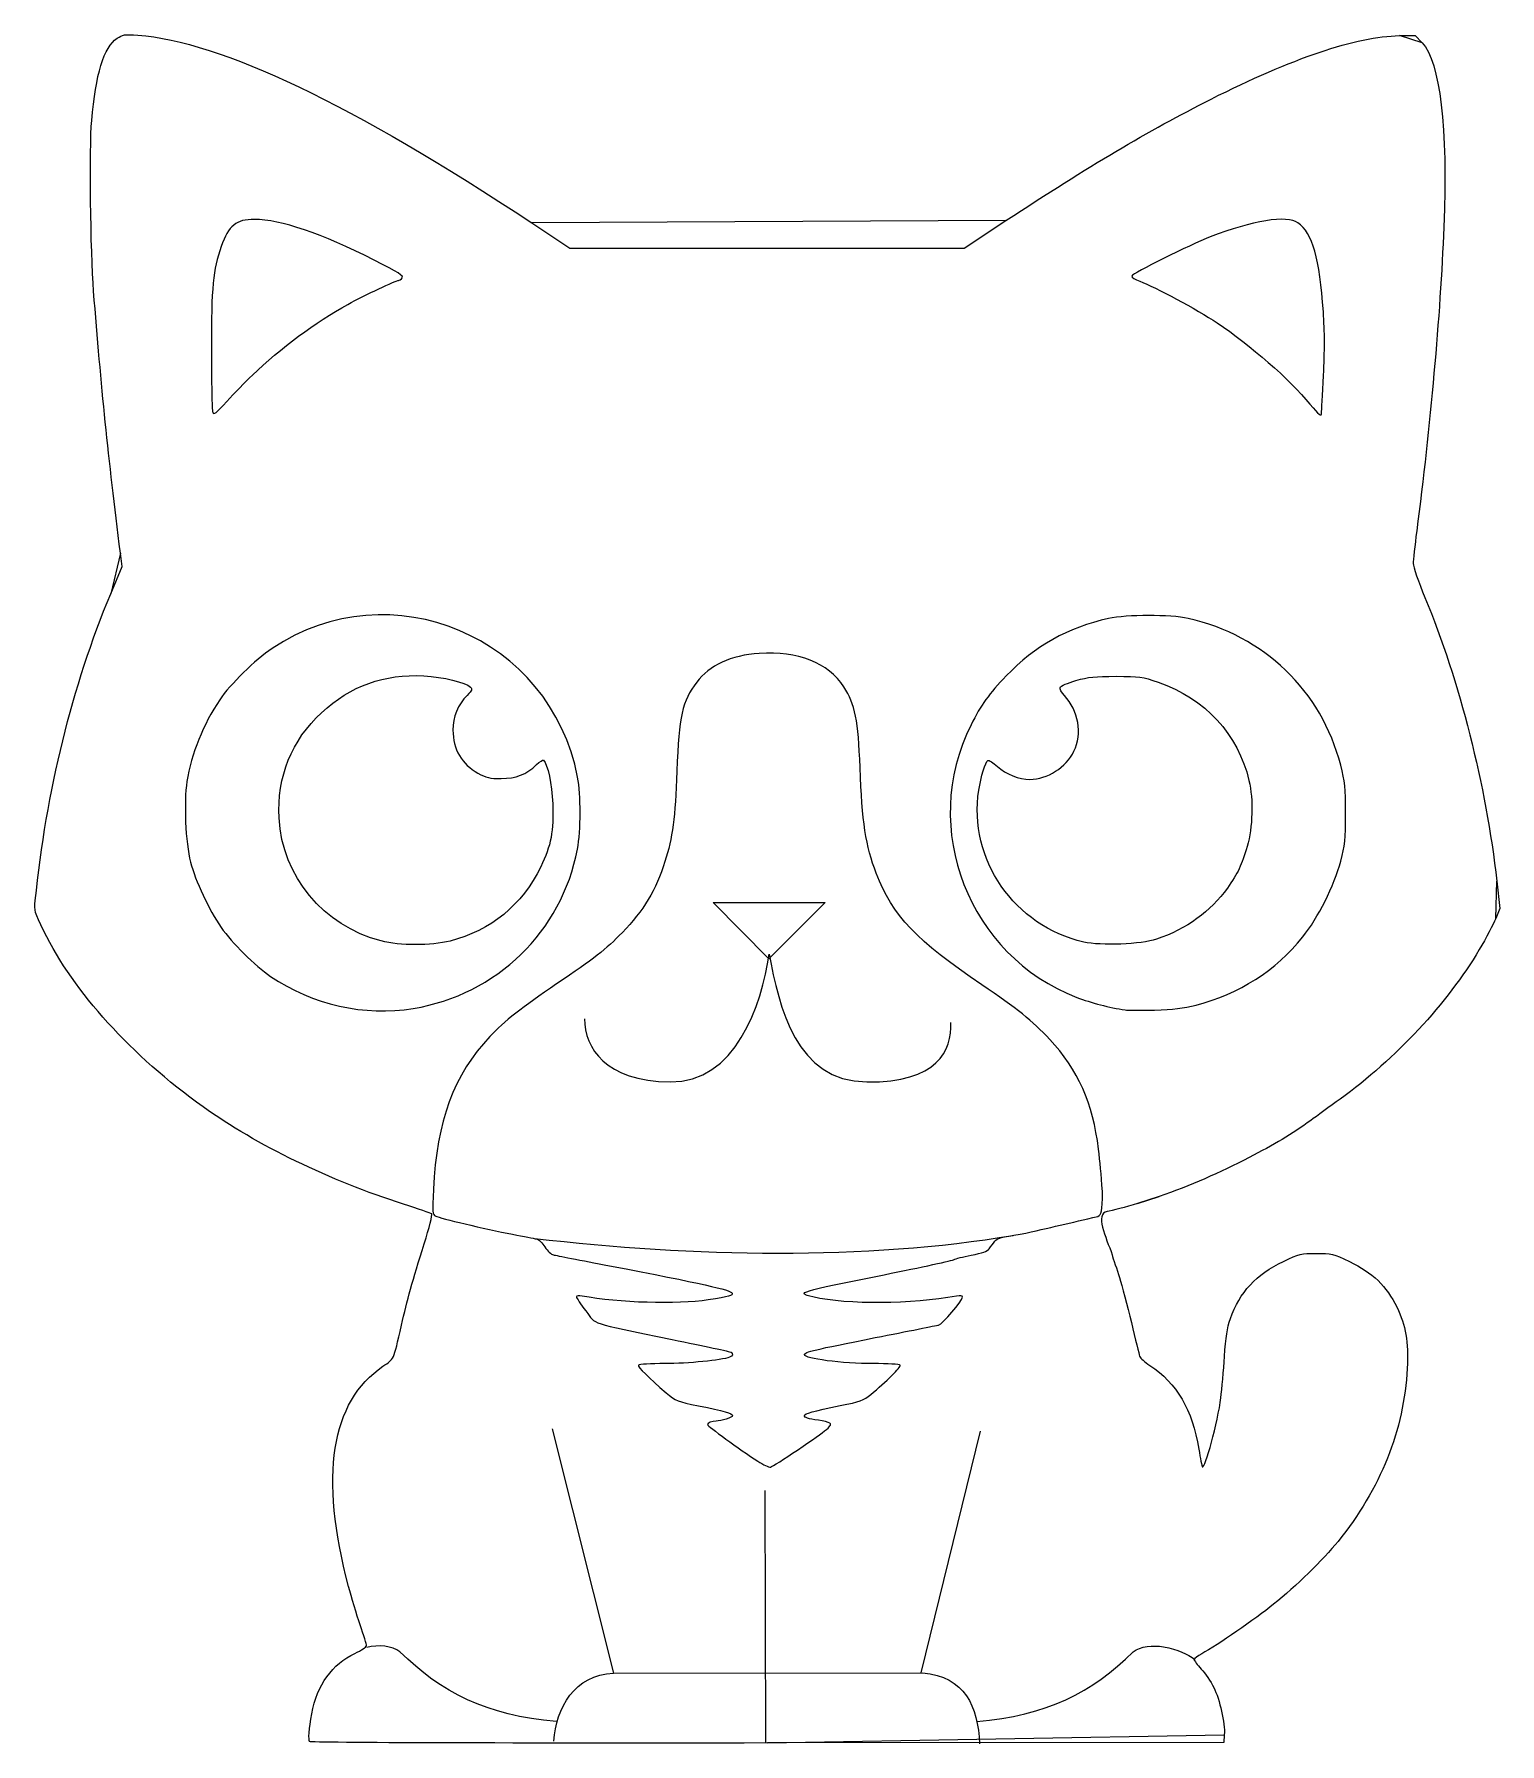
# Model space of a CAD drawing. Extents: x 6.5 to 91.4, y 0.3 to 99.4.
import ezdxf

# ---------------------------------------------------------------- set-up
doc = ezdxf.new("R2010")
doc.units = 0
doc.layers.add('Layer_3_board_outline', color=7, linetype='CONTINUOUS')
doc.layers.add('Layer_3_silkscreen', color=7, linetype='CONTINUOUS')

msp = doc.modelspace()

# ---------------------------------------------------------------- linework, layer by layer
at = {"layer": 'Layer_3_board_outline', "color": 1}
for points in [[(85.574518, 99.328981), (86.491225, 99.3449), (86.89402, 98.914114)], [(35.30958, 88.47957), (37.516572, 87.018165), (48.935587, 87.018165), (60.354599, 87.018165), (62.780049, 88.611344)], [(10.905279, 66.989376), (11.565916, 68.57587), (11.468519, 69.345144)], [(91.219154, 50.328572), (91.395157, 48.746766), (91.158584, 48.163894)], [(71.652174, 32.055407), (70.40526, 31.66322)], [(22.55434, 2.091498), (22.55434, 2.091498)], [(75.432386, 0.87473), (75.399723, 0.418953), (48.969391, 0.392739)]]:
    msp.add_lwpolyline(points, close=True, dxfattribs=at)
for points in [[(9.801352, 94.403804), (10.02992, 97.097144), (10.512328, 98.664406), (11.269532, 99.173676)], [(11.269532, 99.173676), (11.601946, 99.397247), (11.707074, 99.413118), (12.478233, 99.356153)], [(12.478233, 99.356153), (17.256815, 99.003159), (24.956174, 95.335275), (35.30958, 88.47957)], [(74.6716, 95.653322), (79.31296, 98.008572), (83.102275, 99.286048), (85.574518, 99.328981)], [(86.89402, 98.914114), (87.939337, 97.796151), (88.385, 94.009848), (88.151152, 88.233632)], [(62.780049, 88.611344), (67.619549, 91.790215), (70.977768, 93.778896), (74.6716, 95.653322)], [(9.913897, 84.521611), (9.734929, 86.807357), (9.666512, 92.814899), (9.801352, 94.403804)], [(88.151152, 88.233632), (87.944115, 83.11966), (87.363992, 76.622167), (86.579832, 70.63453)], [(11.468519, 69.345144), (10.762407, 74.922248), (10.35118, 78.936711), (9.913897, 84.521611)], [(86.579832, 70.63453), (86.467438, 69.77634), (86.375194, 68.923729), (86.374841, 68.739839)], [(86.374841, 68.739839), (86.374528, 68.55595), (86.681254, 67.668103), (87.056549, 66.766847)], [(6.531713, 49.205775), (7.175858, 55.539092), (8.674164, 61.631435), (10.905279, 66.989376)], [(87.056549, 66.766847), (89.06572, 61.941892), (90.602016, 55.87501), (91.219154, 50.328572)], [(7.033061, 47.436693), (6.489107, 48.539324), (6.470578, 48.604702), (6.531713, 49.205775)], [(91.158584, 48.163894), (91.028469, 47.843309), (90.597775, 47.033784), (90.201485, 46.364946)], [(16.26264, 37.250989), (12.098574, 40.229312), (8.784186, 43.887051), (7.033061, 47.436693)], [(90.201485, 46.364946), (88.361154, 43.258932), (85.363691, 40.037497), (82.139624, 37.700695)], [(82.139624, 37.700695), (81.555597, 37.27739), (80.788822, 36.720405), (80.435681, 36.462948)], [(27.861213, 31.621954), (23.642576, 32.958473), (19.354445, 35.039594), (16.26264, 37.250989)], [(80.435681, 36.462948), (79.381071, 35.694086), (78.286838, 35.037787), (76.864555, 34.321054)], [(76.864555, 34.321054), (75.1759, 33.426657), (73.439741, 32.681931), (71.652174, 32.055407)], [(29.50711, 31.051942), (29.460057, 31.093562), (28.719404, 31.350065), (27.861213, 31.621954)], [(29.073625, 29.324632), (29.359095, 30.233034), (29.554162, 31.010322), (29.50711, 31.051942)], [(68.638233, 31.188396), (67.930353, 31.066509), (68.559582, 29.71932), (68.939994, 28.679023)], [(70.40526, 31.66322), (69.71946, 31.447517), (68.924297, 31.233847), (68.638233, 31.188396)], [(27.751072, 24.604318), (28.084222, 26.057038), (28.392222, 27.156319), (29.073625, 29.324632)], [(78.863608, 28.301842), (79.784941, 28.743209), (79.874955, 28.765241), (80.756922, 28.765241)], [(80.756922, 28.765241), (81.642439, 28.765241), (81.726732, 28.744367), (82.685458, 28.287234)], [(68.939994, 28.679023), (68.968323, 28.455474), (69.224795, 27.818256), (69.364242, 27.360097)], [(75.789671, 24.985517), (76.322241, 26.516928), (77.268331, 27.537619), (78.863608, 28.301842)], [(82.685458, 28.287234), (84.018375, 27.651705), (84.844356, 26.859281), (85.424631, 25.659348)], [(69.364242, 27.360097), (69.503688, 26.901938), (69.809703, 25.731678), (70.044272, 24.75952)], [(75.442376, 22.790415), (75.512283, 23.894367), (75.597485, 24.432891), (75.789671, 24.985517)], [(85.424631, 25.659348), (85.954788, 24.563048), (86.108326, 23.661539), (86.030434, 22.102341)], [(26.679496, 22.221666), (27.343971, 22.672904), (27.270864, 22.510347), (27.751072, 24.604318)], [(70.044272, 24.75952), (70.27884, 23.787362), (70.495628, 22.906783), (70.52602, 22.802673)], [(70.52602, 22.802673), (70.556395, 22.698563), (70.822846, 22.457039), (71.118092, 22.265952)], [(75.23374, 20.391383), (75.297538, 20.906297), (75.391425, 21.985863), (75.442376, 22.790415)], [(24.689368, 9.46896), (22.990708, 15.868606), (23.662401, 20.172796), (26.679496, 22.221666)], [(71.118092, 22.265952), (72.674416, 21.258676), (73.587332, 19.701381), (73.953768, 17.428726)], [(86.030434, 22.102341), (85.853147, 18.553438), (84.473302, 15.10284), (82.019869, 12.073053)], [(74.156758, 16.39853), (74.315567, 16.239722), (75.0624, 19.008573), (75.23374, 20.391383)], [(73.953768, 17.428726), (74.041223, 16.886305), (74.132569, 16.422716), (74.156758, 16.39853)], [(82.019869, 12.073053), (81.160341, 11.011609), (79.56731, 9.455985), (78.288645, 8.429451)], [(25.360914, 7.238029), (25.15861, 7.835701), (24.856413, 8.839621), (24.689368, 9.46896)], [(78.288645, 8.429451), (77.210664, 7.564027), (75.04602, 6.075298), (74.125451, 5.566219)], [(25.72874, 6.025564), (25.72874, 6.09475), (25.563219, 6.640358), (25.360914, 7.238029)], [(25.053552, 5.583813), (25.424905, 5.757594), (25.72874, 5.956378), (25.72874, 6.025564)], [(22.55434, 2.091498), (22.874318, 3.763877), (23.735243, 4.966904), (25.053552, 5.583813)], [(74.125451, 5.566219), (73.882297, 5.431755), (73.683353, 5.27708), (73.683353, 5.222499)], [(73.683353, 5.222499), (73.683353, 5.167915), (73.867938, 4.923006), (74.09354, 4.678254)], [(74.09354, 4.678254), (74.319145, 4.433505), (74.643985, 3.955408), (74.815408, 3.615821)], [(74.815408, 3.615821), (75.173012, 2.907414), (75.480233, 1.542503), (75.432386, 0.87473)], [(22.431486, 0.474134), (22.355207, 0.550431), (22.390199, 1.233613), (22.55434, 2.091498)], [(48.969391, 0.392739), (34.432711, 0.378314), (22.507766, 0.397836), (22.431486, 0.474134)]]:
    msp.add_open_spline(points, degree=3, dxfattribs=at)
at = {"layer": 'Layer_3_silkscreen', "color": 7}
for points in [[(19.117013, 79.663716), (19.117013, 79.663716)], [(81.070021, 77.474048), (81.070013, 77.474048)], [(45.819201, 49.10361), (52.298973, 49.10361), (49.037415, 45.842052), (45.819201, 49.10361)], [(26.575655, 46.869163), (26.575655, 46.869149)], [(67.28596, 46.8036), (67.28596, 46.8036)], [(28.433358, 42.955381), (28.433339, 42.955381)], [(73.80504, 43.15734), (73.80504, 43.157187)], [(50.69884, 17.369304), (50.69884, 17.36929)]]:
    msp.add_lwpolyline(points, close=True, dxfattribs=at)
for points in [[(36.482838, 18.590299), (40.038017, 4.430883)], [(61.277144, 18.467707), (57.84456, 4.461532)], [(48.806997, 15.029428), (48.844632, 0.416684)], [(40.038017, 4.430883), (57.936503, 4.461535)]]:
    msp.add_lwpolyline(points, dxfattribs=at)
for points in [[(19.243347, 88.681586), (18.170301, 88.683008), (17.737379, 88.331429), (17.308037, 87.109877)], [(26.173323, 86.318159), (23.130605, 87.861508), (20.731812, 88.679602), (19.243347, 88.681586)], [(79.700117, 88.486316), (79.064812, 88.938693), (77.053011, 88.614886), (74.619595, 87.668586)], [(81.170718, 83.325346), (80.958924, 86.415953), (80.53924, 87.888808), (79.700117, 88.486316)], [(74.619595, 87.668586), (73.415677, 87.20041), (70.122065, 85.554021), (70.071818, 85.395275)], [(17.308037, 87.109877), (16.828258, 85.744819), (16.735551, 84.776021), (16.736848, 81.140862)], [(27.798949, 85.289432), (27.896327, 85.406765), (27.598217, 85.595413), (26.173323, 86.318159)], [(27.580236, 85.14575), (27.634944, 85.14575), (27.733365, 85.210406), (27.798949, 85.289432)], [(70.071818, 85.395275), (70.051865, 85.332269), (70.25949, 85.197994), (70.533181, 85.096886)], [(24.636498, 83.752367), (25.657385, 84.310798), (27.42135, 85.14575), (27.580236, 85.14575)], [(70.533181, 85.096886), (71.44054, 84.761684), (73.822134, 83.480583), (75.019439, 82.68365)], [(19.117013, 79.663716), (20.718517, 81.206162), (22.798646, 82.747051), (24.636498, 83.752367)], [(81.177886, 79.632527), (81.253381, 81.065323), (81.251273, 82.149718), (81.170718, 83.325346)], [(75.019439, 82.68365), (76.928085, 81.413238), (79.21535, 79.410273), (80.392877, 77.978101)], [(16.736848, 81.140862), (16.737469, 79.252843), (16.77287, 77.618861), (16.815402, 77.509793)], [(17.637662, 78.133932), (18.047372, 78.586276), (18.71308, 79.274679), (19.117013, 79.663716)], [(81.070013, 77.474048), (81.070295, 77.545563), (81.119102, 78.516879), (81.177886, 79.632527)], [(16.815402, 77.509793), (16.881804, 77.339511), (16.998006, 77.427716), (17.637662, 78.133932)], [(80.392877, 77.978101), (80.913091, 77.34539), (81.068156, 77.229964), (81.070021, 77.474048)], [(37.959716, 56.357322), (36.402854, 64.494296), (27.110107, 68.411278), (20.258453, 63.818575)], [(68.727873, 65.555559), (66.349984, 65.023016), (64.472287, 63.969952), (62.793668, 62.2275)], [(73.333706, 65.557647), (72.32913, 65.785659), (69.750376, 65.784404), (68.727873, 65.555559)], [(82.174819, 57.058698), (81.050288, 61.376634), (77.741724, 64.557153), (73.333706, 65.557647)], [(20.258453, 63.818575), (19.279899, 63.162648), (17.818875, 61.73163), (17.222222, 60.844705)], [(48.488436, 63.532561), (46.828634, 63.416294), (45.598139, 62.850183), (44.857633, 61.862141)], [(53.387475, 61.591868), (52.496043, 62.981044), (50.710823, 63.688238), (48.488436, 63.532561)], [(23.119904, 60.096096), (24.815967, 61.659268), (26.743823, 62.351559), (29.057479, 62.228274)], [(29.057479, 62.228274), (30.164114, 62.169307), (31.465599, 61.857283), (31.751216, 61.582461)], [(31.751216, 61.582461), (31.874666, 61.463684), (31.845052, 61.391433), (31.553356, 61.099735)], [(44.857633, 61.862141), (44.014314, 60.736916), (43.835676, 59.932038), (43.712776, 56.703831)], [(54.323767, 56.911877), (54.224558, 59.669795), (54.045031, 60.567158), (53.387475, 61.591868)], [(62.793668, 62.2275), (61.802143, 61.198268), (61.332099, 60.545222), (60.754627, 59.394602)], [(66.168744, 61.083556), (65.99351, 61.268037), (65.879492, 61.480872), (65.91138, 61.563972)], [(65.91138, 61.563972), (65.942865, 61.646029), (66.358651, 61.824214), (66.835345, 61.95994)], [(66.835345, 61.95994), (67.5645, 62.167546), (67.933178, 62.206266), (69.158375, 62.203919)], [(69.158375, 62.203919), (70.529123, 62.201153), (70.672768, 62.181138), (71.602919, 61.86066)], [(71.602919, 61.86066), (74.313838, 60.926686), (76.242254, 58.838346), (76.862189, 56.165241)], [(17.222222, 60.844705), (16.266219, 59.423604), (15.58224, 57.715166), (15.32403, 56.103418)], [(31.553356, 61.099735), (31.028098, 60.574477), (30.722607, 59.827345), (30.73078, 59.087967)], [(66.719834, 57.863576), (67.215619, 58.893184), (66.988439, 60.220608), (66.168744, 61.083556)], [(20.659896, 53.995091), (20.532524, 56.373112), (21.391296, 58.502934), (23.119904, 60.096096)], [(30.73078, 59.087967), (30.743028, 57.981536), (31.253461, 57.104903), (32.184484, 56.591431)], [(60.754627, 59.394602), (57.739732, 53.387376), (60.606788, 46.008636), (66.893059, 43.59654)], [(64.165268, 56.227333), (65.16543, 56.227333), (66.273776, 56.937249), (66.719834, 57.863576)], [(32.184484, 56.591431), (32.673536, 56.321711), (32.856145, 56.279699), (33.530469, 56.281771)], [(33.530469, 56.281771), (34.400549, 56.284593), (34.973082, 56.509744), (35.583368, 57.089629)], [(35.583368, 57.089629), (35.768452, 57.26549), (35.949534, 57.379728), (35.985772, 57.343494)], [(35.985772, 57.343494), (36.227842, 57.10142), (36.469077, 55.955841), (36.519098, 54.810815)], [(43.712776, 56.703831), (43.610437, 54.015693), (43.456304, 52.852325), (43.018529, 51.463817)], [(55.261487, 50.787539), (54.656409, 52.362554), (54.435522, 53.805183), (54.323767, 56.911877)], [(61.204887, 55.603193), (61.329197, 56.390734), (61.588896, 57.238101), (61.733295, 57.327345)], [(61.733295, 57.327345), (61.788675, 57.361567), (62.038103, 57.201417), (62.28759, 56.971451)], [(62.28759, 56.971451), (62.756076, 56.539618), (63.544077, 56.227333), (64.165268, 56.227333)], [(82.455518, 54.250894), (82.45865, 55.791805), (82.430005, 56.078856), (82.174819, 57.058698)], [(15.32403, 56.103418), (15.134611, 54.921065), (15.237343, 52.55501), (15.526413, 51.442269)], [(37.950205, 52.196477), (38.148446, 53.241524), (38.153247, 55.345727), (37.959716, 56.357322)], [(67.28596, 46.8036), (63.271056, 47.719676), (60.576068, 51.619448), (61.204887, 55.603193)], [(76.862189, 56.165241), (77.121543, 55.046933), (77.076963, 53.449493), (76.75558, 52.344949)], [(36.519098, 54.810815), (36.585962, 53.280273), (36.413226, 52.369369), (35.828114, 51.16701)], [(26.575655, 46.869149), (23.220293, 47.747978), (20.840994, 50.614012), (20.659896, 53.995091)], [(82.176583, 51.494283), (82.420158, 52.414336), (82.452379, 52.73281), (82.455518, 54.250894)], [(28.433339, 42.955381), (33.277866, 43.756591), (37.04266, 47.4123), (37.950205, 52.196477)], [(76.75558, 52.344949), (76.443092, 51.27098), (76.212584, 50.786633), (75.60814, 49.933936)], [(15.526413, 51.442269), (15.809916, 50.350961), (16.593323, 48.681639), (17.305303, 47.651723)], [(35.828114, 51.16701), (34.754569, 48.960938), (32.915479, 47.454653), (30.575182, 46.864648)], [(43.018529, 51.463817), (42.505099, 49.835369), (41.768276, 48.609199), (40.551605, 47.358536)], [(61.390112, 44.3213), (57.603054, 46.863044), (56.200782, 48.342555), (55.261487, 50.787539)], [(79.97814, 47.100247), (80.855882, 48.189701), (81.802755, 50.082229), (82.176583, 51.494283)], [(75.60814, 49.933936), (74.64556, 48.576009), (73.244747, 47.565295), (71.496648, 46.967413)], [(17.305303, 47.651723), (17.921766, 46.759977), (19.264471, 45.430496), (20.167393, 44.817822)], [(30.575182, 46.864648), (29.468569, 46.585665), (27.650182, 46.587711), (26.575655, 46.869163)], [(40.551605, 47.358536), (39.597449, 46.377721), (38.9006, 45.832375), (36.743107, 44.378064)], [(71.496648, 46.967413), (70.635859, 46.673007), (68.262918, 46.58069), (67.28596, 46.8036)], [(73.80504, 43.157187), (76.29781, 43.799251), (78.400947, 45.142626), (79.97814, 47.100247)], [(43.312972, 38.699445), (47.082908, 38.631133), (48.636933, 43.156544), (49.055915, 46.111089)], [(49.055915, 46.111089), (49.641043, 43.012066), (50.608679, 38.736732), (54.712167, 38.699445)], [(20.167393, 44.817822), (22.594152, 43.171146), (25.61817, 42.489791), (28.433358, 42.955381)], [(36.743107, 44.378064), (34.74475, 43.03102), (33.71646, 42.22039), (32.877356, 41.330589)], [(65.317455, 41.160499), (64.295429, 42.253828), (63.416081, 42.961548), (61.390112, 44.3213)], [(66.893059, 43.59654), (67.708345, 43.283705), (68.783615, 43.00378), (69.678491, 42.871406)], [(69.678491, 42.871406), (69.85013, 42.846034), (70.622501, 42.841654), (71.394873, 42.861754)], [(71.394873, 42.861754), (72.461713, 42.889497), (73.040898, 42.960521), (73.80504, 43.15734)], [(38.350204, 42.361922), (38.37909, 40.657099), (39.543039, 38.767757), (43.312972, 38.699445)], [(54.712167, 38.699445), (58.815656, 38.662155), (59.653263, 40.519849), (59.58825, 42.145209)], [(32.877356, 41.330589), (30.777756, 39.104126), (29.792673, 36.439917), (29.603457, 32.476118)], [(68.143058, 34.812441), (67.821107, 37.466791), (66.958309, 39.405164), (65.317455, 41.160499)], [(68.367718, 32.344935), (68.28884, 33.400686), (68.241638, 34.02475), (68.143058, 34.812441)], [(29.603457, 32.476118), (29.538614, 31.117802), (29.546327, 31.027722), (29.736178, 30.926114)], [(68.097451, 30.906107), (68.329725, 31.035218), (68.366005, 31.152128), (68.367718, 32.344935)], [(29.736178, 30.926114), (29.973851, 30.798916), (32.564821, 30.186008), (34.194541, 29.871466)], [(63.609381, 29.87043), (65.335827, 30.254205), (66.537696, 30.5372), (68.097451, 30.906107)], [(34.194541, 29.871466), (34.823883, 29.750003), (35.444091, 29.627954), (35.572785, 29.600248)], [(35.454167, 29.63333), (44.591111, 28.574997), (54.693027, 28.361191), (63.194971, 29.807579)], [(62.131284, 29.466754), (62.265227, 29.646117), (62.525535, 29.717206), (63.609381, 29.87043)], [(35.572785, 29.600248), (35.701481, 29.572534), (35.923858, 29.364403), (36.066959, 29.137717)], [(36.066959, 29.137717), (36.210062, 28.911027), (36.432439, 28.702262), (36.561133, 28.673794)], [(60.772441, 28.660459), (61.414081, 28.779977), (61.699439, 28.883302), (61.812672, 29.037104)], [(61.812672, 29.037104), (61.89849, 29.153673), (62.041868, 29.347013), (62.131284, 29.466754)], [(36.561133, 28.673794), (36.689826, 28.645326), (38.15262, 28.362294), (39.811788, 28.044828)], [(39.811788, 28.044828), (45.15695, 27.022091), (46.849417, 26.644969), (46.910015, 26.463173)], [(55.723683, 27.530015), (57.895761, 27.96295), (59.721366, 28.35735), (59.780582, 28.406459)], [(59.780582, 28.406459), (59.839795, 28.455571), (60.286135, 28.569871), (60.772441, 28.660459)], [(51.592407, 26.239514), (50.543618, 26.473669), (50.754788, 26.53963), (55.723683, 27.530015)], [(38.225436, 26.28918), (38.02614, 26.326357), (37.887362, 26.309246), (37.887362, 26.247527)], [(37.887362, 26.247527), (37.887362, 26.189931), (38.134555, 25.821941), (38.43668, 25.429771)], [(45.533059, 26.070952), (43.693735, 25.793832), (40.344671, 25.893846), (38.225436, 26.28918)], [(46.910015, 26.463173), (46.960849, 26.310663), (46.777563, 26.258454), (45.533059, 26.070952)], [(59.914251, 26.289166), (57.299829, 25.801458), (53.652025, 25.779693), (51.592407, 26.239514)], [(58.870404, 24.612549), (59.112133, 24.669518), (60.252325, 25.997551), (60.252325, 26.22213)], [(60.252325, 26.22213), (60.252325, 26.3125), (60.14908, 26.332972), (59.914251, 26.289166)], [(38.43668, 25.429771), (39.075129, 24.601037), (38.480938, 24.797238), (43.446796, 23.775432)], [(51.098295, 22.89526), (51.098295, 23.047169), (51.665254, 23.183251), (55.207208, 23.881508)], [(55.207208, 23.881508), (57.095226, 24.253711), (58.743661, 24.582678), (58.870404, 24.612549)], [(43.446796, 23.775432), (45.274408, 23.399374), (46.807447, 23.068372), (46.853551, 23.039879)], [(46.853551, 23.039879), (46.992512, 22.953999), (46.948355, 22.818781), (46.757423, 22.745516)], [(55.096359, 22.376203), (53.278738, 22.376203), (51.098295, 22.659283), (51.098295, 22.89526)], [(41.48431, 22.285378), (41.426652, 22.192092), (42.06991, 21.554648), (43.099581, 20.684709)], [(43.016638, 22.378122), (42.204736, 22.376993), (41.515188, 22.335343), (41.48431, 22.285378)], [(46.757423, 22.745516), (46.302713, 22.571026), (44.356172, 22.379849), (43.016638, 22.378122)], [(54.943338, 20.589395), (55.823146, 21.309702), (56.713995, 22.190523), (56.656608, 22.283374)], [(56.656608, 22.283374), (56.625055, 22.334431), (55.92294, 22.376203), (55.096359, 22.376203)], [(43.099581, 20.684709), (43.657043, 20.213726), (43.739641, 20.180449), (44.971995, 19.930324)], [(44.971995, 19.930324), (46.439116, 19.632551), (46.937368, 19.487043), (46.937368, 19.356366)], [(51.098295, 19.365769), (51.098295, 19.480275), (51.586951, 19.615485), (53.177307, 19.941029)], [(53.177307, 19.941029), (54.325413, 20.176043), (54.530363, 20.251287), (54.943338, 20.589395)], [(45.983666, 19.048058), (45.748682, 19.047493), (45.481045, 18.938547), (45.481045, 18.843873)], [(45.481045, 18.843873), (45.481045, 18.765065), (47.357264, 17.397721), (48.393691, 16.721203)], [(46.937368, 19.356366), (46.937368, 19.260918), (46.282006, 19.049054), (45.983666, 19.048058)], [(50.69884, 17.36929), (52.513467, 18.607373), (52.752408, 18.806873), (52.567304, 18.929349)], [(51.915893, 19.09159), (51.31877, 19.170805), (51.098295, 19.244741), (51.098295, 19.365769)], [(52.567304, 18.929349), (52.488459, 18.981512), (52.195326, 19.054523), (51.915893, 19.09159)], [(49.138493, 16.385139), (49.233463, 16.405713), (49.935618, 16.848576), (50.69884, 17.369304)], [(48.393691, 16.721203), (48.708361, 16.515805), (49.043525, 16.364576), (49.138493, 16.385139)], [(27.665935, 5.676168), (27.208165, 6.01838), (26.403519, 6.108928), (25.746524, 5.921832)], [(70.154921, 5.676168), (70.575207, 5.990355), (71.286057, 6.083353), (71.910234, 5.962223)], [(71.910234, 5.962223), (72.744056, 5.800408), (73.307753, 5.557883), (73.729328, 5.22459)], [(36.734369, 1.630939), (32.678607, 1.978281), (30.056955, 3.317338), (27.665935, 5.676168)], [(61.086484, 1.630939), (65.142245, 1.978281), (67.763898, 3.317338), (70.154921, 5.676168)], [(36.574784, 0.507926), (36.717808, 2.397895), (37.780276, 4.379803), (40.038017, 4.430883)], [(57.936503, 4.461535), (60.414662, 4.235689), (61.146828, 2.520232), (61.250441, 0.345451)]]:
    msp.add_open_spline(points, degree=3, dxfattribs=at)

doc.saveas('drawing.dxf')
